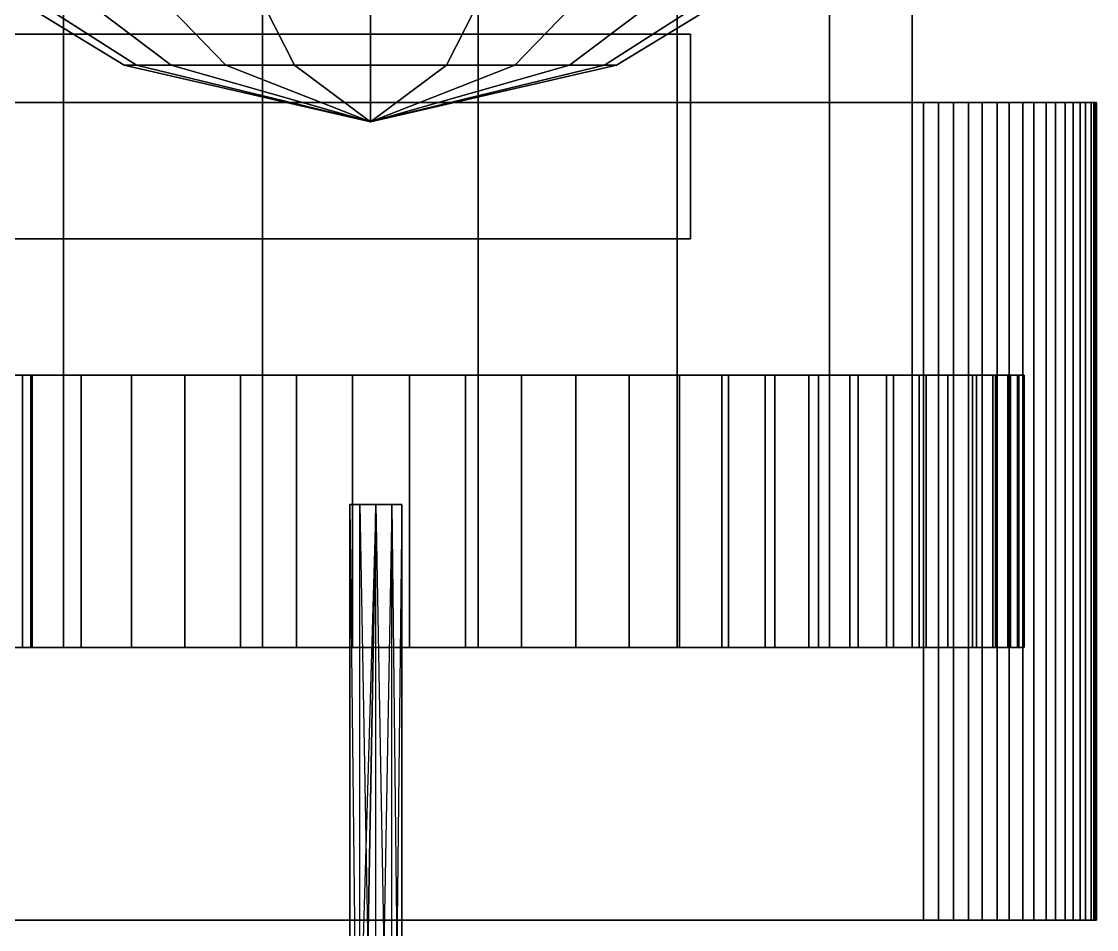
# Model space of a CAD drawing. Extents: x -14.5 to 19.3, y -2 to 15.6.
# Drawn here: x -0.57 to 7.32, y 1.43 to 8.09 of the extents above; entities that cross this region are included whole.
import ezdxf

# ---------------------------------------------------------------- set-up
doc = ezdxf.new("R2010")
doc.units = 0
doc.layers.add('UB3D', color=1, linetype='CONTINUOUS')

msp = doc.modelspace()

# ---------------------------------------------------------------- linework, layer by layer
at = {"layer": 'UB3D', "color": 1}
for points in [[(-0.259602, 11.5, 3.49824), (-0.259602, 3.5, 3.49824), (-1.37776, 3.5, 4.616398), (-1.37776, 11.5, 4.616398)], [(-1.37776, 11.5, 9.119602), (-1.37776, 3.5, 9.119602), (-0.259602, 3.5, 10.23776), (-0.259602, 11.5, 10.23776)], [(1.201343, 11.5, 2.893096), (1.201343, 3.5, 2.893096), (-0.259602, 3.5, 3.49824), (-0.259602, 11.5, 3.49824)], [(-0.259602, 11.5, 10.23776), (-0.259602, 3.5, 10.23776), (1.201343, 3.5, 10.842904), (1.201343, 11.5, 10.842904)], [(2.782657, 11.5, 2.893096), (2.782657, 3.5, 2.893096), (1.201343, 3.5, 2.893096), (1.201343, 11.5, 2.893096)], [(1.201343, 11.5, 10.842904), (1.201343, 3.5, 10.842904), (2.782657, 3.5, 10.842904), (2.782657, 11.5, 10.842904)], [(4.243602, 11.5, 3.49824), (4.243602, 3.5, 3.49824), (2.782657, 3.5, 2.893096), (2.782657, 11.5, 2.893096)], [(2.782657, 11.5, 10.842904), (2.782657, 3.5, 10.842904), (4.243602, 3.5, 10.23776), (4.243602, 11.5, 10.23776)], [(5.36176, 11.5, 4.616398), (5.36176, 3.5, 4.616398), (4.243602, 3.5, 3.49824), (4.243602, 11.5, 3.49824)], [(4.243602, 11.5, 10.23776), (4.243602, 3.5, 10.23776), (5.36176, 3.5, 9.119602), (5.36176, 11.5, 9.119602)], [(5.966904, 11.5, 6.077343), (5.966904, 3.5, 6.077343), (5.36176, 3.5, 4.616398), (5.36176, 11.5, 4.616398)], [(5.36176, 11.5, 9.119602), (5.36176, 3.5, 9.119602), (5.966904, 3.5, 7.658657), (5.966904, 11.5, 7.658657)], [(5.966904, 11.5, 7.658657), (5.966904, 3.5, 7.658657), (5.966904, 3.5, 6.077343), (5.966904, 11.5, 6.077343)], [(0.275044, 7.772491, 7.425874), (0.186685, 7.772491, 6.868), (-0.493006, 8.186658, 6.868), (-0.371381, 8.186658, 7.63591)], [(0.186685, 7.772491, 6.868), (0.275044, 7.772491, 6.310126), (-0.371381, 8.186658, 6.10009), (-0.493006, 8.186658, 6.868)], [(0.53147, 7.772491, 7.929138), (0.275044, 7.772491, 7.425874), (-0.371381, 8.186658, 7.63591), (-0.018412, 8.186658, 8.32865)], [(0.275044, 7.772491, 6.310126), (0.53147, 7.772491, 5.806862), (-0.018412, 8.186658, 5.40735), (-0.371381, 8.186658, 6.10009)], [(0.930863, 7.772491, 8.328531), (0.53147, 7.772491, 7.929138), (-0.018412, 8.186658, 8.32865), (0.531351, 8.186658, 8.878413)], [(0.53147, 7.772491, 5.806862), (0.930863, 7.772491, 5.407469), (0.531351, 8.186658, 4.857587), (-0.018412, 8.186658, 5.40735)], [(1.434127, 7.772491, 8.584957), (0.930863, 7.772491, 8.328531), (0.531351, 8.186658, 8.878413), (1.224091, 8.186658, 9.231382)], [(0.930863, 7.772491, 5.407469), (1.434127, 7.772491, 5.151043), (1.224091, 8.186658, 4.504618), (0.531351, 8.186658, 4.857587)], [(1.992, 7.772491, 8.673316), (1.434127, 7.772491, 8.584957), (1.224091, 8.186658, 9.231382), (1.992001, 8.186658, 9.353007)], [(1.434127, 7.772491, 5.151043), (1.992, 7.772491, 5.062684), (1.992, 8.186658, 4.382993), (1.224091, 8.186658, 4.504618)], [(2.549873, 7.772491, 8.584957), (1.992, 7.772491, 8.673316), (1.992001, 8.186658, 9.353007), (2.759909, 8.186658, 9.231382)], [(1.992, 7.772491, 5.062684), (2.549873, 7.772491, 5.151043), (2.759909, 8.186658, 4.504618), (1.992, 8.186658, 4.382993)], [(3.053137, 7.772491, 8.328531), (2.549873, 7.772491, 8.584957), (2.759909, 8.186658, 9.231382), (3.452649, 8.186658, 8.878413)], [(2.549873, 7.772491, 5.151043), (3.053137, 7.772491, 5.407469), (3.452649, 8.186658, 4.857587), (2.759909, 8.186658, 4.504618)], [(3.45253, 7.772491, 7.929138), (3.053137, 7.772491, 8.328531), (3.452649, 8.186658, 8.878413), (4.002412, 8.186658, 8.32865)], [(3.053137, 7.772491, 5.407469), (3.45253, 7.772491, 5.806862), (4.002412, 8.186658, 5.40735), (3.452649, 8.186658, 4.857587)], [(3.708956, 7.772491, 7.425874), (3.45253, 7.772491, 7.929138), (4.002412, 8.186658, 8.32865), (4.355381, 8.186658, 7.63591)], [(3.45253, 7.772491, 5.806862), (3.708956, 7.772491, 6.310126), (4.355381, 8.186658, 6.10009), (4.002412, 8.186658, 5.40735)], [(3.797315, 7.772491, 6.868), (3.708956, 7.772491, 7.425874), (4.355381, 8.186658, 7.63591), (4.477006, 8.186658, 6.868)], [(3.708956, 7.772491, 6.310126), (3.797315, 7.772491, 6.868), (4.477006, 8.186658, 6.868), (4.355381, 8.186658, 6.10009)], [(1.992, 7.358323, 6.868), (1.992, 7.358323, 6.868), (0.186685, 7.772491, 6.868), (0.275044, 7.772491, 7.425874)], [(1.992, 7.358323, 6.868), (1.992, 7.358323, 6.868), (0.275044, 7.772491, 6.310126), (0.186685, 7.772491, 6.868)], [(1.992, 7.358323, 6.868), (1.992, 7.358323, 6.868), (0.275044, 7.772491, 7.425874), (0.53147, 7.772491, 7.929138)], [(1.992, 7.358323, 6.868), (1.992, 7.358323, 6.868), (0.53147, 7.772491, 5.806862), (0.275044, 7.772491, 6.310126)], [(1.992, 7.358323, 6.868), (1.992, 7.358323, 6.868), (0.53147, 7.772491, 7.929138), (0.930863, 7.772491, 8.328531)], [(1.992, 7.358323, 6.868), (1.992, 7.358323, 6.868), (0.930863, 7.772491, 5.407469), (0.53147, 7.772491, 5.806862)], [(1.992, 7.358323, 6.868), (1.992, 7.358323, 6.868), (0.930863, 7.772491, 8.328531), (1.434127, 7.772491, 8.584957)], [(1.992, 7.358323, 6.868), (1.992, 7.358323, 6.868), (1.434127, 7.772491, 5.151043), (0.930863, 7.772491, 5.407469)], [(1.992, 7.358323, 6.868), (1.992, 7.358323, 6.868), (1.434127, 7.772491, 8.584957), (1.992, 7.772491, 8.673316)], [(1.992, 7.358323, 6.868), (1.992, 7.358323, 6.868), (1.992, 7.772491, 5.062684), (1.434127, 7.772491, 5.151043)], [(1.992, 7.358323, 6.868), (1.992, 7.358323, 6.868), (3.708956, 7.772491, 7.425874), (3.797315, 7.772491, 6.868)], [(1.992, 7.358323, 6.868), (1.992, 7.358323, 6.868), (3.45253, 7.772491, 7.929138), (3.708956, 7.772491, 7.425874)], [(1.992, 7.358323, 6.868), (1.992, 7.358323, 6.868), (3.053137, 7.772491, 8.328531), (3.45253, 7.772491, 7.929138)], [(1.992, 7.358323, 6.868), (1.992, 7.358323, 6.868), (2.549873, 7.772491, 8.584957), (3.053137, 7.772491, 8.328531)], [(1.992, 7.358323, 6.868), (1.992, 7.358323, 6.868), (1.992, 7.772491, 8.673316), (2.549873, 7.772491, 8.584957)], [(1.992, 7.358323, 6.868), (1.992, 7.358323, 6.868), (2.549873, 7.772491, 5.151043), (1.992, 7.772491, 5.062684)], [(1.992, 7.358323, 6.868), (1.992, 7.358323, 6.868), (3.053137, 7.772491, 5.407469), (2.549873, 7.772491, 5.151043)], [(1.992, 7.358323, 6.868), (1.992, 7.358323, 6.868), (3.45253, 7.772491, 5.806862), (3.053137, 7.772491, 5.407469)], [(1.992, 7.358323, 6.868), (1.992, 7.358323, 6.868), (3.708956, 7.772491, 6.310126), (3.45253, 7.772491, 5.806862)], [(1.992, 7.358323, 6.868), (1.992, 7.358323, 6.868), (3.797315, 7.772491, 6.868), (3.708956, 7.772491, 6.310126)], [(1.992, 7.358323, 6.868), (1.992, 7.358323, 6.868), (1.992, 7.358323, 6.868)], [(1.992, 7.358323, 6.868), (1.992, 7.358323, 6.868), (1.992, 7.358323, 6.868)], [(1.992, 7.358323, 6.868), (1.992, 7.358323, 6.868), (1.992, 7.358323, 6.868)], [(1.992, 7.358323, 6.868), (1.992, 7.358323, 6.868), (1.992, 7.358323, 6.868)], [(1.992, 7.358323, 6.868), (1.992, 7.358323, 6.868), (1.992, 7.358323, 6.868)], [(1.992, 7.358323, 6.868), (1.992, 7.358323, 6.868), (1.992, 7.358323, 6.868)], [(1.992, 7.358323, 6.868), (1.992, 7.358323, 6.868), (1.992, 7.358323, 6.868)], [(1.992, 7.358323, 6.868), (1.992, 7.358323, 6.868), (1.992, 7.358323, 6.868)], [(1.992, 7.358323, 6.868), (1.992, 7.358323, 6.868), (1.992, 7.358323, 6.868)], [(1.992, 7.358323, 6.868), (1.992, 7.358323, 6.868), (1.992, 7.358323, 6.868)], [(1.992, 7.358323, 6.868), (1.992, 7.358323, 6.868), (1.992, 7.358323, 6.868)], [(1.992, 7.358323, 6.868), (1.992, 7.358323, 6.868), (1.992, 7.358323, 6.868)], [(1.992, 7.358323, 6.868), (1.992, 7.358323, 6.868), (1.992, 7.358323, 6.868)], [(1.992, 7.358323, 6.868), (1.992, 7.358323, 6.868), (1.992, 7.358323, 6.868)], [(1.992, 7.358323, 6.868), (1.992, 7.358323, 6.868), (1.992, 7.358323, 6.868)], [(1.992, 7.358323, 6.868), (1.992, 7.358323, 6.868), (1.992, 7.358323, 6.868)], [(1.992, 7.358323, 6.868), (1.992, 7.358323, 6.868), (1.992, 7.358323, 6.868)], [(1.992, 7.358323, 6.868), (1.992, 7.358323, 6.868), (1.992, 7.358323, 6.868)], [(1.992, 7.358323, 6.868), (1.992, 7.358323, 6.868), (1.992, 7.358323, 6.868)], [(1.992, 7.358323, 6.868), (1.992, 7.358323, 6.868), (1.992, 7.358323, 6.868)], [(-0.5, 5.5, 2.83), (-2.68, 5.5, 7.52), (-2.72, 5.5, 7.1)], [(-0.5, 5.5, 2.83), (-2.72, 5.5, 7.1), (-2.72, 5.5, 6.69)], [(-0.5, 5.5, 2.83), (-2.72, 5.5, 6.69), (-2.69, 5.5, 6.27)], [(-0.5, 5.5, 2.83), (-2.69, 5.5, 6.27), (-2.62, 5.5, 5.86)], [(-0.5, 5.5, 2.83), (-2.6, 5.5, 7.92), (-2.68, 5.5, 7.52)], [(-0.5, 5.5, 2.83), (-2.62, 5.5, 5.86), (-2.52, 5.5, 5.46)], [(-0.5, 5.5, 2.83), (-2.49, 5.5, 8.32), (-2.6, 5.5, 7.92)], [(-0.5, 5.5, 2.83), (-2.52, 5.5, 5.46), (-2.38, 5.5, 5.07)], [(-0.5, 5.5, 2.83), (-2.35, 5.5, 8.71), (-2.49, 5.5, 8.32)], [(-0.5, 5.5, 2.83), (-2.38, 5.5, 5.07), (-2.21, 5.5, 4.69)], [(-0.5, 5.5, 2.83), (-2.17, 5.5, 9.09), (-2.35, 5.5, 8.71)], [(-0.5, 5.5, 2.83), (-2.21, 5.5, 4.69), (-2, 5.5, 4.33)], [(-0.5, 5.5, 2.83), (-1.96, 5.5, 9.45), (-2.17, 5.5, 9.09)], [(-0.5, 5.5, 2.83), (-2, 5.5, 4.33), (-1.77, 5.5, 3.99)], [(-0.5, 5.5, 2.83), (-1.72, 5.5, 9.79), (-1.96, 5.5, 9.45)], [(-0.5, 5.5, 2.83), (-1.77, 5.5, 3.99), (-1.5, 5.5, 3.67)], [(-0.5, 5.5, 2.83), (-1.45, 5.5, 10.1), (-1.72, 5.5, 9.79)], [(-0.5, 5.5, 2.83), (-1.5, 5.5, 3.67), (-1.21, 5.5, 3.37)], [(-0.5, 5.5, 2.83), (-1.15, 5.5, 10.39), (-1.45, 5.5, 10.1)], [(-0.5, 5.5, 2.83), (-1.21, 5.5, 3.37), (-0.9, 5.5, 3.1)], [(-0.5, 5.5, 2.83), (-0.83, 5.5, 10.66), (-1.15, 5.5, 10.39)], [(-0.56, 3.5, 2.86), (-0.9, 3.5, 3.1), (-0.9, 5.5, 3.1), (-0.56, 5.5, 2.86)], [(-0.5, 5.5, 2.83), (-0.9, 5.5, 3.1), (-0.56, 5.5, 2.86)], [(-0.83, 3.5, 10.66), (-0.49, 3.5, 10.89), (-0.49, 5.5, 10.89), (-0.83, 5.5, 10.66)], [(-0.5, 5.5, 2.83), (-0.49, 5.5, 10.89), (-0.83, 5.5, 10.66)], [(-0.5, 3.5, 2.83), (-0.56, 3.5, 2.86), (-0.56, 5.5, 2.86), (-0.5, 5.5, 2.83)], [(-0.5, 5.5, 2.83), (-0.56, 5.5, 2.86), (-0.5, 5.5, 2.83)], [(4.57, 3.5, 2.83), (-0.5, 3.5, 2.83), (-0.5, 5.5, 2.83), (4.57, 5.5, 2.83)], [(-0.5, 5.5, 2.83), (4.57, 5.5, 2.83), (4.62, 5.5, 2.86)], [(-0.5, 5.5, 2.83), (4.62, 5.5, 2.86), (4.89, 5.5, 3.05)], [(-0.5, 5.5, 2.83), (4.89, 5.5, 3.05), (5.21, 5.5, 3.31)], [(-0.5, 5.5, 2.83), (5.21, 5.5, 3.31), (5.51, 5.5, 3.6)], [(-0.5, 5.5, 2.83), (5.51, 5.5, 3.6), (5.78, 5.5, 3.92)], [(-0.5, 5.5, 2.83), (5.78, 5.5, 3.92), (6.02, 5.5, 4.26)], [(-0.5, 5.5, 2.83), (6.02, 5.5, 4.26), (6.23, 5.5, 4.62)], [(-0.5, 5.5, 2.83), (6.23, 5.5, 4.62), (6.41, 5.5, 4.99)], [(-0.5, 5.5, 2.83), (6.41, 5.5, 4.99), (6.56, 5.5, 5.38)], [(-0.5, 5.5, 2.83), (6.56, 5.5, 5.38), (6.67, 5.5, 5.78)], [(-0.5, 5.5, 2.83), (6.67, 5.5, 5.78), (6.74, 5.5, 6.19)], [(-0.5, 5.5, 2.83), (6.74, 5.5, 6.19), (6.78, 5.5, 6.6)], [(-0.5, 5.5, 2.83), (6.78, 5.5, 6.6), (6.79, 5.5, 7.02)], [(-0.5, 5.5, 2.83), (6.79, 5.5, 7.02), (6.75, 5.5, 7.43)], [(-0.5, 5.5, 2.83), (6.75, 5.5, 7.43), (6.69, 5.5, 7.84)], [(-0.5, 5.5, 2.83), (6.69, 5.5, 7.84), (6.58, 5.5, 8.25)], [(-0.5, 5.5, 2.83), (6.58, 5.5, 8.25), (6.44, 5.5, 8.64)], [(-0.5, 5.5, 2.83), (6.44, 5.5, 8.64), (6.27, 5.5, 9.02)], [(-0.5, 5.5, 2.83), (6.27, 5.5, 9.02), (6.07, 5.5, 9.38)], [(-0.5, 5.5, 2.83), (6.07, 5.5, 9.38), (5.83, 5.5, 9.72)], [(-0.5, 5.5, 2.83), (5.83, 5.5, 9.72), (5.57, 5.5, 10.04)], [(-0.5, 5.5, 2.83), (5.57, 5.5, 10.04), (5.28, 5.5, 10.34)], [(-0.5, 5.5, 2.83), (5.28, 5.5, 10.34), (4.96, 5.5, 10.61)], [(-0.5, 5.5, 2.83), (4.96, 5.5, 10.61), (4.62, 5.5, 10.85)], [(-0.5, 5.5, 2.83), (4.62, 5.5, 10.85), (4.26, 5.5, 11.06)], [(-0.5, 5.5, 2.83), (4.26, 5.5, 11.06), (3.89, 5.5, 11.24)], [(-0.5, 5.5, 2.83), (3.89, 5.5, 11.24), (3.5, 5.5, 11.38)], [(-0.5, 5.5, 2.83), (3.5, 5.5, 11.38), (3.1, 5.5, 11.49)], [(-0.5, 5.5, 2.83), (3.1, 5.5, 11.49), (2.69, 5.5, 11.57)], [(-0.5, 5.5, 2.83), (2.69, 5.5, 11.57), (2.28, 5.5, 11.61)], [(-0.5, 5.5, 2.83), (2.28, 5.5, 11.61), (1.86, 5.5, 11.61)], [(-0.5, 5.5, 2.83), (1.86, 5.5, 11.61), (1.45, 5.5, 11.58)], [(-0.5, 5.5, 2.83), (1.45, 5.5, 11.58), (1.04, 5.5, 11.51)], [(-0.5, 5.5, 2.83), (1.04, 5.5, 11.51), (0.63, 5.5, 11.41)], [(-0.5, 5.5, 2.83), (0.63, 5.5, 11.41), (0.24, 5.5, 11.27)], [(-0.5, 5.5, 2.83), (0.24, 5.5, 11.27), (-0.13, 5.5, 11.1)], [(-0.5, 5.5, 2.83), (-0.13, 5.5, 11.1), (-0.49, 5.5, 10.89)], [(-0.49, 3.5, 10.89), (-0.13, 3.5, 11.1), (-0.13, 5.5, 11.1), (-0.49, 5.5, 10.89)], [(-0.13, 3.5, 11.1), (0.24, 3.5, 11.27), (0.24, 5.5, 11.27), (-0.13, 5.5, 11.1)], [(0.24, 3.5, 11.27), (0.63, 3.5, 11.41), (0.63, 5.5, 11.41), (0.24, 5.5, 11.27)], [(0.63, 3.5, 11.41), (1.04, 3.5, 11.51), (1.04, 5.5, 11.51), (0.63, 5.5, 11.41)], [(1.04, 3.5, 11.51), (1.45, 3.5, 11.58), (1.45, 5.5, 11.58), (1.04, 5.5, 11.51)], [(1.45, 3.5, 11.58), (1.86, 3.5, 11.61), (1.86, 5.5, 11.61), (1.45, 5.5, 11.58)], [(1.86, 3.5, 11.61), (2.28, 3.5, 11.61), (2.28, 5.5, 11.61), (1.86, 5.5, 11.61)], [(2.28, 3.5, 11.61), (2.69, 3.5, 11.57), (2.69, 5.5, 11.57), (2.28, 5.5, 11.61)], [(2.69, 3.5, 11.57), (3.1, 3.5, 11.49), (3.1, 5.5, 11.49), (2.69, 5.5, 11.57)], [(3.1, 3.5, 11.49), (3.5, 3.5, 11.38), (3.5, 5.5, 11.38), (3.1, 5.5, 11.49)], [(3.5, 3.5, 11.38), (3.89, 3.5, 11.24), (3.89, 5.5, 11.24), (3.5, 5.5, 11.38)], [(3.89, 3.5, 11.24), (4.26, 3.5, 11.06), (4.26, 5.5, 11.06), (3.89, 5.5, 11.24)], [(4.26, 3.5, 11.06), (4.62, 3.5, 10.85), (4.62, 5.5, 10.85), (4.26, 5.5, 11.06)], [(4.62, 3.5, 2.86), (4.57, 3.5, 2.83), (4.57, 5.5, 2.83), (4.62, 5.5, 2.86)], [(4.62, 3.5, 10.85), (4.96, 3.5, 10.61), (4.96, 5.5, 10.61), (4.62, 5.5, 10.85)], [(4.89, 3.5, 3.05), (4.62, 3.5, 2.86), (4.62, 5.5, 2.86), (4.89, 5.5, 3.05)], [(5.21, 3.5, 3.31), (4.89, 3.5, 3.05), (4.89, 5.5, 3.05), (5.21, 5.5, 3.31)], [(4.96, 3.5, 10.61), (5.28, 3.5, 10.34), (5.28, 5.5, 10.34), (4.96, 5.5, 10.61)], [(5.51, 3.5, 3.6), (5.21, 3.5, 3.31), (5.21, 5.5, 3.31), (5.51, 5.5, 3.6)], [(5.28, 3.5, 10.34), (5.57, 3.5, 10.04), (5.57, 5.5, 10.04), (5.28, 5.5, 10.34)], [(5.78, 3.5, 3.92), (5.51, 3.5, 3.6), (5.51, 5.5, 3.6), (5.78, 5.5, 3.92)], [(5.57, 3.5, 10.04), (5.83, 3.5, 9.72), (5.83, 5.5, 9.72), (5.57, 5.5, 10.04)], [(6.02, 3.5, 4.26), (5.78, 3.5, 3.92), (5.78, 5.5, 3.92), (6.02, 5.5, 4.26)], [(5.83, 3.5, 9.72), (6.07, 3.5, 9.38), (6.07, 5.5, 9.38), (5.83, 5.5, 9.72)], [(6.23, 3.5, 4.62), (6.02, 3.5, 4.26), (6.02, 5.5, 4.26), (6.23, 5.5, 4.62)], [(6.07, 3.5, 9.38), (6.27, 3.5, 9.02), (6.27, 5.5, 9.02), (6.07, 5.5, 9.38)], [(6.41, 3.5, 4.99), (6.23, 3.5, 4.62), (6.23, 5.5, 4.62), (6.41, 5.5, 4.99)], [(6.27, 3.5, 9.02), (6.44, 3.5, 8.64), (6.44, 5.5, 8.64), (6.27, 5.5, 9.02)], [(6.56, 3.5, 5.38), (6.41, 3.5, 4.99), (6.41, 5.5, 4.99), (6.56, 5.5, 5.38)], [(6.44, 3.5, 8.64), (6.58, 3.5, 8.25), (6.58, 5.5, 8.25), (6.44, 5.5, 8.64)], [(6.67, 3.5, 5.78), (6.56, 3.5, 5.38), (6.56, 5.5, 5.38), (6.67, 5.5, 5.78)], [(6.58, 3.5, 8.25), (6.69, 3.5, 7.84), (6.69, 5.5, 7.84), (6.58, 5.5, 8.25)], [(6.74, 3.5, 6.19), (6.67, 3.5, 5.78), (6.67, 5.5, 5.78), (6.74, 5.5, 6.19)], [(6.69, 3.5, 7.84), (6.75, 3.5, 7.43), (6.75, 5.5, 7.43), (6.69, 5.5, 7.84)], [(6.78, 3.5, 6.6), (6.74, 3.5, 6.19), (6.74, 5.5, 6.19), (6.78, 5.5, 6.6)], [(6.75, 3.5, 7.43), (6.79, 3.5, 7.02), (6.79, 5.5, 7.02), (6.75, 5.5, 7.43)], [(6.79, 3.5, 7.02), (6.78, 3.5, 6.6), (6.78, 5.5, 6.6), (6.79, 5.5, 7.02)], [(-0.56, 3.5, 2.86), (-2.69, 3.5, 6.27), (-2.72, 3.5, 6.69)], [(-0.56, 3.5, 2.86), (-2.72, 3.5, 6.69), (-2.72, 3.5, 7.1)], [(-0.56, 3.5, 2.86), (-2.72, 3.5, 7.1), (-2.68, 3.5, 7.52)], [(-0.56, 3.5, 2.86), (-2.62, 3.5, 5.86), (-2.69, 3.5, 6.27)], [(-0.56, 3.5, 2.86), (-2.68, 3.5, 7.52), (-2.6, 3.5, 7.92)], [(-0.56, 3.5, 2.86), (-2.52, 3.5, 5.46), (-2.62, 3.5, 5.86)], [(-0.56, 3.5, 2.86), (-2.6, 3.5, 7.92), (-2.49, 3.5, 8.32)], [(-0.56, 3.5, 2.86), (-2.38, 3.5, 5.07), (-2.52, 3.5, 5.46)], [(-0.56, 3.5, 2.86), (-2.49, 3.5, 8.32), (-2.35, 3.5, 8.71)], [(-0.56, 3.5, 2.86), (-2.21, 3.5, 4.69), (-2.38, 3.5, 5.07)], [(-0.56, 3.5, 2.86), (-2.35, 3.5, 8.71), (-2.17, 3.5, 9.09)], [(-0.56, 3.5, 2.86), (-2, 3.5, 4.33), (-2.21, 3.5, 4.69)], [(-0.56, 3.5, 2.86), (-2.17, 3.5, 9.09), (-1.96, 3.5, 9.45)], [(-0.56, 3.5, 2.86), (-1.77, 3.5, 3.99), (-2, 3.5, 4.33)], [(5.966904, 3.5, 6.077343), (-1.37776, 3.5, 4.616398), (-1.982904, 3.5, 6.077343)], [(5.966904, 3.5, 6.077343), (-1.982904, 3.5, 6.077343), (-1.982904, 3.5, 7.658657)], [(5.966904, 3.5, 6.077343), (-1.982904, 3.5, 7.658657), (-1.37776, 3.5, 9.119602)], [(-0.56, 3.5, 2.86), (-1.96, 3.5, 9.45), (-1.72, 3.5, 9.79)], [(-0.56, 3.5, 2.86), (-1.5, 3.5, 3.67), (-1.77, 3.5, 3.99)], [(-0.56, 3.5, 2.86), (-1.72, 3.5, 9.79), (-1.45, 3.5, 10.1)], [(-0.56, 3.5, 2.86), (-1.21, 3.5, 3.37), (-1.5, 3.5, 3.67)], [(-0.56, 3.5, 2.86), (-1.45, 3.5, 10.1), (-1.15, 3.5, 10.39)], [(5.966904, 3.5, 6.077343), (-0.259602, 3.5, 3.49824), (-1.37776, 3.5, 4.616398)], [(5.966904, 3.5, 6.077343), (-1.37776, 3.5, 9.119602), (-0.259602, 3.5, 10.23776)], [(-0.56, 3.5, 2.86), (-0.9, 3.5, 3.1), (-1.21, 3.5, 3.37)], [(-0.56, 3.5, 2.86), (-1.15, 3.5, 10.39), (-0.83, 3.5, 10.66)], [(-0.56, 3.5, 2.86), (-0.83, 3.5, 10.66), (-0.49, 3.5, 10.89)], [(-0.56, 3.5, 2.86), (-0.49, 3.5, 10.89), (-0.13, 3.5, 11.1)], [(-0.56, 3.5, 2.86), (-0.13, 3.5, 11.1), (0.24, 3.5, 11.27)], [(-0.56, 3.5, 2.86), (0.24, 3.5, 11.27), (0.63, 3.5, 11.41)], [(-0.56, 3.5, 2.86), (0.63, 3.5, 11.41), (1.04, 3.5, 11.51)], [(-0.56, 3.5, 2.86), (1.04, 3.5, 11.51), (1.45, 3.5, 11.58)], [(-0.56, 3.5, 2.86), (1.45, 3.5, 11.58), (1.86, 3.5, 11.61)], [(-0.56, 3.5, 2.86), (1.86, 3.5, 11.61), (2.28, 3.5, 11.61)], [(-0.56, 3.5, 2.86), (2.28, 3.5, 11.61), (2.69, 3.5, 11.57)], [(-0.56, 3.5, 2.86), (2.69, 3.5, 11.57), (3.1, 3.5, 11.49)], [(-0.56, 3.5, 2.86), (3.1, 3.5, 11.49), (3.5, 3.5, 11.38)], [(-0.56, 3.5, 2.86), (3.5, 3.5, 11.38), (3.89, 3.5, 11.24)], [(-0.56, 3.5, 2.86), (3.89, 3.5, 11.24), (4.26, 3.5, 11.06)], [(-0.56, 3.5, 2.86), (4.26, 3.5, 11.06), (4.62, 3.5, 10.85)], [(-0.56, 3.5, 2.86), (4.62, 3.5, 10.85), (4.96, 3.5, 10.61)], [(-0.56, 3.5, 2.86), (4.96, 3.5, 10.61), (5.28, 3.5, 10.34)], [(-0.56, 3.5, 2.86), (5.28, 3.5, 10.34), (5.57, 3.5, 10.04)], [(-0.56, 3.5, 2.86), (5.57, 3.5, 10.04), (5.83, 3.5, 9.72)], [(-0.56, 3.5, 2.86), (5.83, 3.5, 9.72), (6.07, 3.5, 9.38)], [(-0.56, 3.5, 2.86), (6.07, 3.5, 9.38), (6.27, 3.5, 9.02)], [(-0.56, 3.5, 2.86), (6.27, 3.5, 9.02), (6.44, 3.5, 8.64)], [(-0.56, 3.5, 2.86), (6.44, 3.5, 8.64), (6.58, 3.5, 8.25)], [(-0.56, 3.5, 2.86), (6.58, 3.5, 8.25), (6.69, 3.5, 7.84)], [(-0.56, 3.5, 2.86), (6.69, 3.5, 7.84), (6.75, 3.5, 7.43)], [(-0.56, 3.5, 2.86), (6.75, 3.5, 7.43), (6.79, 3.5, 7.02)], [(-0.56, 3.5, 2.86), (6.79, 3.5, 7.02), (6.78, 3.5, 6.6)], [(-0.56, 3.5, 2.86), (6.78, 3.5, 6.6), (6.74, 3.5, 6.19)], [(-0.56, 3.5, 2.86), (6.74, 3.5, 6.19), (6.67, 3.5, 5.78)], [(-0.56, 3.5, 2.86), (6.67, 3.5, 5.78), (6.56, 3.5, 5.38)], [(-0.56, 3.5, 2.86), (6.56, 3.5, 5.38), (6.41, 3.5, 4.99)], [(-0.56, 3.5, 2.86), (6.41, 3.5, 4.99), (6.23, 3.5, 4.62)], [(-0.56, 3.5, 2.86), (6.23, 3.5, 4.62), (6.02, 3.5, 4.26)], [(-0.56, 3.5, 2.86), (6.02, 3.5, 4.26), (5.78, 3.5, 3.92)], [(-0.56, 3.5, 2.86), (5.78, 3.5, 3.92), (5.51, 3.5, 3.6)], [(-0.56, 3.5, 2.86), (5.51, 3.5, 3.6), (5.21, 3.5, 3.31)], [(-0.56, 3.5, 2.86), (5.21, 3.5, 3.31), (4.89, 3.5, 3.05)], [(-0.56, 3.5, 2.86), (4.89, 3.5, 3.05), (4.62, 3.5, 2.86)], [(-0.56, 3.5, 2.86), (4.62, 3.5, 2.86), (4.57, 3.5, 2.83)], [(-0.56, 3.5, 2.86), (4.57, 3.5, 2.83), (-0.5, 3.5, 2.83)], [(-0.56, 3.5, 2.86), (-0.5, 3.5, 2.83), (-0.56, 3.5, 2.86)], [(5.966904, 3.5, 6.077343), (1.201343, 3.5, 2.893096), (-0.259602, 3.5, 3.49824)], [(5.966904, 3.5, 6.077343), (-0.259602, 3.5, 10.23776), (1.201343, 3.5, 10.842904)], [(5.966904, 3.5, 6.077343), (2.782657, 3.5, 2.893096), (1.201343, 3.5, 2.893096)], [(5.966904, 3.5, 6.077343), (1.201343, 3.5, 10.842904), (2.782657, 3.5, 10.842904)], [(5.966904, 3.5, 6.077343), (4.243602, 3.5, 3.49824), (2.782657, 3.5, 2.893096)], [(5.966904, 3.5, 6.077343), (2.782657, 3.5, 10.842904), (4.243602, 3.5, 10.23776)], [(5.966904, 3.5, 6.077343), (5.36176, 3.5, 4.616398), (4.243602, 3.5, 3.49824)], [(5.966904, 3.5, 6.077343), (4.243602, 3.5, 10.23776), (5.36176, 3.5, 9.119602)], [(5.966904, 3.5, 6.077343), (5.36176, 3.5, 9.119602), (5.966904, 3.5, 7.658657)], [(5.966904, 3.5, 6.077343), (5.966904, 3.5, 7.658657), (5.966904, 3.5, 6.077343)]]:
    msp.add_3dface(points, dxfattribs=at)
at = {"layer": 'UB3D', "color": 11}
for points in [[(-10.883138, 6.5, -1.040384), (4.34086, 6.5, -1.040384), (4.34086, 8, -1.040384), (-10.883138, 8, -1.040384)], [(4.34086, 6.5, -11.171174), (-10.883138, 6.5, -11.171174), (-10.883138, 8, -11.171174), (4.34086, 8, -11.171174)], [(4.34086, 8, -11.171174), (4.34086, 8, -1.040384), (-10.883138, 8, -1.040384)], [(4.34086, 8, -11.171174), (-10.883138, 8, -1.040384), (-10.883138, 8, -11.171174)], [(4.34086, 8, -11.171174), (-10.883138, 8, -11.171174), (4.34086, 8, -11.171174)], [(4.34086, 6.5, -1.040384), (4.34086, 6.5, -11.171174), (4.34086, 8, -11.171174), (4.34086, 8, -1.040384)], [(-10.883138, 6.5, -11.171174), (-10.883138, 6.5, -1.040384), (4.34086, 6.5, -1.040384)], [(-10.883138, 6.5, -11.171174), (4.34086, 6.5, -1.040384), (4.34086, 6.5, -11.171174)], [(-10.883138, 6.5, -11.171174), (4.34086, 6.5, -11.171174), (-10.883138, 6.5, -11.171174)]]:
    msp.add_3dface(points, dxfattribs=at)
at = {"layer": 'UB3D', "color": 27}
for points in [[(6.05, 7.5, 1.52), (-13.83, 7.5, 0.36), (-13.84, 7.5, 0.25)], [(6.05, 7.5, 1.52), (-13.84, 7.5, 0.25), (-13.84, 7.5, -12.44)], [(6.05, 7.5, 1.52), (-13.84, 7.5, -12.44), (-13.83, 7.5, -12.55)], [(6.05, 7.5, 1.52), (-13.82, 7.5, 0.47), (-13.83, 7.5, 0.36)], [(6.05, 7.5, 1.52), (-13.83, 7.5, -12.55), (-13.82, 7.5, -12.66)], [(6.05, 7.5, 1.52), (-13.79, 7.5, 0.58), (-13.82, 7.5, 0.47)], [(6.05, 7.5, 1.52), (-13.82, 7.5, -12.66), (-13.79, 7.5, -12.77)], [(6.05, 7.5, 1.52), (-13.76, 7.5, 0.68), (-13.79, 7.5, 0.58)], [(6.05, 7.5, 1.52), (-13.79, 7.5, -12.77), (-13.76, 7.5, -12.88)], [(6.05, 7.5, 1.52), (-13.72, 7.5, 0.79), (-13.76, 7.5, 0.68)], [(6.05, 7.5, 1.52), (-13.76, 7.5, -12.88), (-13.72, 7.5, -12.98)], [(6.05, 7.5, 1.52), (-13.67, 7.5, 0.88), (-13.72, 7.5, 0.79)], [(6.05, 7.5, 1.52), (-13.72, 7.5, -12.98), (-13.67, 7.5, -13.08)], [(6.05, 7.5, 1.52), (-13.61, 7.5, 0.98), (-13.67, 7.5, 0.88)], [(6.05, 7.5, 1.52), (-13.67, 7.5, -13.08), (-13.61, 7.5, -13.17)], [(6.05, 7.5, 1.52), (-13.54, 7.5, 1.07), (-13.61, 7.5, 0.98)], [(6.05, 7.5, 1.52), (-13.61, 7.5, -13.17), (-13.54, 7.5, -13.26)], [(6.05, 7.5, 1.52), (-13.47, 7.5, 1.15), (-13.54, 7.5, 1.07)], [(6.05, 7.5, 1.52), (-13.54, 7.5, -13.26), (-13.47, 7.5, -13.34)], [(6.05, 7.5, 1.52), (-13.38, 7.5, 1.22), (-13.47, 7.5, 1.15)], [(6.05, 7.5, 1.52), (-13.47, 7.5, -13.34), (-13.38, 7.5, -13.41)], [(6.05, 7.5, 1.52), (-13.3, 7.5, 1.29), (-13.38, 7.5, 1.22)], [(6.05, 7.5, 1.52), (-13.38, 7.5, -13.41), (-13.3, 7.5, -13.48)], [(6.05, 7.5, 1.52), (-13.2, 7.5, 1.35), (-13.3, 7.5, 1.29)], [(6.05, 7.5, 1.52), (-13.3, 7.5, -13.48), (-13.2, 7.5, -13.54)], [(6.05, 7.5, 1.52), (-13.1, 7.5, 1.4), (-13.2, 7.5, 1.35)], [(6.05, 7.5, 1.52), (-13.2, 7.5, -13.54), (-13.1, 7.5, -13.59)], [(6.05, 7.5, 1.52), (-13, 7.5, 1.44), (-13.1, 7.5, 1.4)], [(6.05, 7.5, 1.52), (-13.1, 7.5, -13.59), (-13, 7.5, -13.63)], [(6.05, 7.5, 1.52), (-12.9, 7.5, 1.48), (-13, 7.5, 1.44)], [(6.05, 7.5, 1.52), (-13, 7.5, -13.63), (-12.9, 7.5, -13.67)], [(6.05, 7.5, 1.52), (-12.79, 7.5, 1.5), (-12.9, 7.5, 1.48)], [(6.05, 7.5, 1.52), (-12.9, 7.5, -13.67), (-12.79, 7.5, -13.69)], [(6.05, 7.5, 1.52), (-12.68, 7.5, 1.51), (-12.79, 7.5, 1.5)], [(6.05, 7.5, 1.52), (-12.79, 7.5, -13.69), (-12.68, 7.5, -13.71)], [(6.05, 7.5, 1.52), (-12.57, 7.5, 1.52), (-12.68, 7.5, 1.51)], [(6.05, 7.5, 1.52), (-12.68, 7.5, -13.71), (-12.57, 7.5, -13.71)], [(6.05, 1.5, -13.71), (-12.57, 1.5, -13.71), (-12.57, 7.5, -13.71), (6.05, 7.5, -13.71)], [(-12.57, 1.5, 1.52), (6.05, 1.5, 1.52), (6.05, 7.5, 1.52), (-12.57, 7.5, 1.52)], [(6.05, 7.5, 1.52), (-12.57, 7.5, -13.71), (6.05, 7.5, -13.71)], [(6.16, 1.5, -13.71), (6.05, 1.5, -13.71), (6.05, 7.5, -13.71), (6.16, 7.5, -13.71)], [(6.05, 1.5, 1.52), (6.16, 1.5, 1.51), (6.16, 7.5, 1.51), (6.05, 7.5, 1.52)], [(6.05, 7.5, 1.52), (6.05, 7.5, -13.71), (6.16, 7.5, -13.71)], [(6.05, 7.5, 1.52), (6.16, 7.5, -13.71), (6.27, 7.5, -13.69)], [(6.05, 7.5, 1.52), (6.27, 7.5, -13.69), (6.38, 7.5, -13.67)], [(6.05, 7.5, 1.52), (6.38, 7.5, -13.67), (6.48, 7.5, -13.63)], [(6.05, 7.5, 1.52), (6.48, 7.5, -13.63), (6.59, 7.5, -13.59)], [(6.05, 7.5, 1.52), (6.59, 7.5, -13.59), (6.68, 7.5, -13.54)], [(6.05, 7.5, 1.52), (6.68, 7.5, -13.54), (6.78, 7.5, -13.48)], [(6.05, 7.5, 1.52), (6.78, 7.5, -13.48), (6.86, 7.5, -13.41)], [(6.05, 7.5, 1.52), (6.86, 7.5, -13.41), (6.95, 7.5, -13.34)], [(6.05, 7.5, 1.52), (6.95, 7.5, -13.34), (7.02, 7.5, -13.26)], [(6.05, 7.5, 1.52), (7.02, 7.5, -13.26), (7.09, 7.5, -13.17)], [(6.05, 7.5, 1.52), (7.09, 7.5, -13.17), (7.15, 7.5, -13.08)], [(6.05, 7.5, 1.52), (7.15, 7.5, -13.08), (7.2, 7.5, -12.98)], [(6.05, 7.5, 1.52), (7.2, 7.5, -12.98), (7.24, 7.5, -12.88)], [(6.05, 7.5, 1.52), (7.24, 7.5, -12.88), (7.28, 7.5, -12.77)], [(6.05, 7.5, 1.52), (7.28, 7.5, -12.77), (7.3, 7.5, -12.66)], [(6.05, 7.5, 1.52), (7.3, 7.5, -12.66), (7.31, 7.5, -12.55)], [(6.05, 7.5, 1.52), (7.31, 7.5, -12.55), (7.32, 7.5, -12.44)], [(6.05, 7.5, 1.52), (7.32, 7.5, -12.44), (7.32, 7.5, 0.25)], [(6.05, 7.5, 1.52), (7.32, 7.5, 0.25), (7.31, 7.5, 0.36)], [(6.05, 7.5, 1.52), (7.31, 7.5, 0.36), (7.3, 7.5, 0.47)], [(6.05, 7.5, 1.52), (7.3, 7.5, 0.47), (7.28, 7.5, 0.58)], [(6.05, 7.5, 1.52), (7.28, 7.5, 0.58), (7.24, 7.5, 0.68)], [(6.05, 7.5, 1.52), (7.24, 7.5, 0.68), (7.2, 7.5, 0.79)], [(6.05, 7.5, 1.52), (7.2, 7.5, 0.79), (7.15, 7.5, 0.88)], [(6.05, 7.5, 1.52), (7.15, 7.5, 0.88), (7.09, 7.5, 0.98)], [(6.05, 7.5, 1.52), (7.09, 7.5, 0.98), (7.02, 7.5, 1.07)], [(6.05, 7.5, 1.52), (7.02, 7.5, 1.07), (6.95, 7.5, 1.15)], [(6.05, 7.5, 1.52), (6.95, 7.5, 1.15), (6.86, 7.5, 1.22)], [(6.05, 7.5, 1.52), (6.86, 7.5, 1.22), (6.78, 7.5, 1.29)], [(6.05, 7.5, 1.52), (6.78, 7.5, 1.29), (6.68, 7.5, 1.35)], [(6.05, 7.5, 1.52), (6.68, 7.5, 1.35), (6.59, 7.5, 1.4)], [(6.05, 7.5, 1.52), (6.59, 7.5, 1.4), (6.48, 7.5, 1.44)], [(6.05, 7.5, 1.52), (6.48, 7.5, 1.44), (6.38, 7.5, 1.48)], [(6.05, 7.5, 1.52), (6.38, 7.5, 1.48), (6.27, 7.5, 1.5)], [(6.05, 7.5, 1.52), (6.27, 7.5, 1.5), (6.16, 7.5, 1.51)], [(6.05, 7.5, 1.52), (6.16, 7.5, 1.51), (6.05, 7.5, 1.52)], [(6.16, 1.5, 1.51), (6.27, 1.5, 1.5), (6.27, 7.5, 1.5), (6.16, 7.5, 1.51)], [(6.27, 1.5, -13.69), (6.16, 1.5, -13.71), (6.16, 7.5, -13.71), (6.27, 7.5, -13.69)], [(6.27, 1.5, 1.5), (6.38, 1.5, 1.48), (6.38, 7.5, 1.48), (6.27, 7.5, 1.5)], [(6.38, 1.5, -13.67), (6.27, 1.5, -13.69), (6.27, 7.5, -13.69), (6.38, 7.5, -13.67)], [(6.38, 1.5, 1.48), (6.48, 1.5, 1.44), (6.48, 7.5, 1.44), (6.38, 7.5, 1.48)], [(6.48, 1.5, -13.63), (6.38, 1.5, -13.67), (6.38, 7.5, -13.67), (6.48, 7.5, -13.63)], [(6.48, 1.5, 1.44), (6.59, 1.5, 1.4), (6.59, 7.5, 1.4), (6.48, 7.5, 1.44)], [(6.59, 1.5, -13.59), (6.48, 1.5, -13.63), (6.48, 7.5, -13.63), (6.59, 7.5, -13.59)], [(6.59, 1.5, 1.4), (6.68, 1.5, 1.35), (6.68, 7.5, 1.35), (6.59, 7.5, 1.4)], [(6.68, 1.5, -13.54), (6.59, 1.5, -13.59), (6.59, 7.5, -13.59), (6.68, 7.5, -13.54)], [(6.68, 1.5, 1.35), (6.78, 1.5, 1.29), (6.78, 7.5, 1.29), (6.68, 7.5, 1.35)], [(6.78, 1.5, -13.48), (6.68, 1.5, -13.54), (6.68, 7.5, -13.54), (6.78, 7.5, -13.48)], [(6.78, 1.5, 1.29), (6.86, 1.5, 1.22), (6.86, 7.5, 1.22), (6.78, 7.5, 1.29)], [(6.86, 1.5, -13.41), (6.78, 1.5, -13.48), (6.78, 7.5, -13.48), (6.86, 7.5, -13.41)], [(6.86, 1.5, 1.22), (6.95, 1.5, 1.15), (6.95, 7.5, 1.15), (6.86, 7.5, 1.22)], [(6.95, 1.5, -13.34), (6.86, 1.5, -13.41), (6.86, 7.5, -13.41), (6.95, 7.5, -13.34)], [(6.95, 1.5, 1.15), (7.02, 1.5, 1.07), (7.02, 7.5, 1.07), (6.95, 7.5, 1.15)], [(7.02, 1.5, -13.26), (6.95, 1.5, -13.34), (6.95, 7.5, -13.34), (7.02, 7.5, -13.26)], [(7.02, 1.5, 1.07), (7.09, 1.5, 0.98), (7.09, 7.5, 0.98), (7.02, 7.5, 1.07)], [(7.09, 1.5, -13.17), (7.02, 1.5, -13.26), (7.02, 7.5, -13.26), (7.09, 7.5, -13.17)], [(7.09, 1.5, 0.98), (7.15, 1.5, 0.88), (7.15, 7.5, 0.88), (7.09, 7.5, 0.98)], [(7.15, 1.5, -13.08), (7.09, 1.5, -13.17), (7.09, 7.5, -13.17), (7.15, 7.5, -13.08)], [(7.15, 1.5, 0.88), (7.2, 1.5, 0.79), (7.2, 7.5, 0.79), (7.15, 7.5, 0.88)], [(7.2, 1.5, -12.98), (7.15, 1.5, -13.08), (7.15, 7.5, -13.08), (7.2, 7.5, -12.98)], [(7.2, 1.5, 0.79), (7.24, 1.5, 0.68), (7.24, 7.5, 0.68), (7.2, 7.5, 0.79)], [(7.24, 1.5, -12.88), (7.2, 1.5, -12.98), (7.2, 7.5, -12.98), (7.24, 7.5, -12.88)], [(7.24, 1.5, 0.68), (7.28, 1.5, 0.58), (7.28, 7.5, 0.58), (7.24, 7.5, 0.68)], [(7.28, 1.5, -12.77), (7.24, 1.5, -12.88), (7.24, 7.5, -12.88), (7.28, 7.5, -12.77)], [(7.28, 1.5, 0.58), (7.3, 1.5, 0.47), (7.3, 7.5, 0.47), (7.28, 7.5, 0.58)], [(7.3, 1.5, -12.66), (7.28, 1.5, -12.77), (7.28, 7.5, -12.77), (7.3, 7.5, -12.66)], [(7.3, 1.5, 0.47), (7.31, 1.5, 0.36), (7.31, 7.5, 0.36), (7.3, 7.5, 0.47)], [(7.31, 1.5, -12.55), (7.3, 1.5, -12.66), (7.3, 7.5, -12.66), (7.31, 7.5, -12.55)], [(7.31, 1.5, 0.36), (7.32, 1.5, 0.25), (7.32, 7.5, 0.25), (7.31, 7.5, 0.36)], [(7.32, 1.5, -12.44), (7.31, 1.5, -12.55), (7.31, 7.5, -12.55), (7.32, 7.5, -12.44)], [(7.32, 1.5, 0.25), (7.32, 1.5, -12.44), (7.32, 7.5, -12.44), (7.32, 7.5, 0.25)], [(6.16, 1.5, 1.51), (-13.83, 1.5, -12.55), (-13.84, 1.5, -12.44)], [(6.16, 1.5, 1.51), (-13.84, 1.5, -12.44), (-13.84, 1.5, 0.25)], [(6.16, 1.5, 1.51), (-13.84, 1.5, 0.25), (-13.83, 1.5, 0.36)], [(6.16, 1.5, 1.51), (-13.82, 1.5, -12.66), (-13.83, 1.5, -12.55)], [(6.16, 1.5, 1.51), (-13.83, 1.5, 0.36), (-13.82, 1.5, 0.47)], [(6.16, 1.5, 1.51), (-13.79, 1.5, -12.77), (-13.82, 1.5, -12.66)], [(6.16, 1.5, 1.51), (-13.82, 1.5, 0.47), (-13.79, 1.5, 0.58)], [(6.16, 1.5, 1.51), (-13.76, 1.5, -12.88), (-13.79, 1.5, -12.77)], [(6.16, 1.5, 1.51), (-13.79, 1.5, 0.58), (-13.76, 1.5, 0.68)], [(6.16, 1.5, 1.51), (-13.72, 1.5, -12.98), (-13.76, 1.5, -12.88)], [(6.16, 1.5, 1.51), (-13.76, 1.5, 0.68), (-13.72, 1.5, 0.79)], [(6.16, 1.5, 1.51), (-13.67, 1.5, -13.08), (-13.72, 1.5, -12.98)], [(6.16, 1.5, 1.51), (-13.72, 1.5, 0.79), (-13.67, 1.5, 0.88)], [(6.16, 1.5, 1.51), (-13.61, 1.5, -13.17), (-13.67, 1.5, -13.08)], [(6.16, 1.5, 1.51), (-13.67, 1.5, 0.88), (-13.61, 1.5, 0.98)], [(6.16, 1.5, 1.51), (-13.54, 1.5, -13.26), (-13.61, 1.5, -13.17)], [(6.16, 1.5, 1.51), (-13.61, 1.5, 0.98), (-13.54, 1.5, 1.07)], [(6.16, 1.5, 1.51), (-13.47, 1.5, -13.34), (-13.54, 1.5, -13.26)], [(6.16, 1.5, 1.51), (-13.54, 1.5, 1.07), (-13.47, 1.5, 1.15)], [(6.16, 1.5, 1.51), (-13.38, 1.5, -13.41), (-13.47, 1.5, -13.34)], [(6.16, 1.5, 1.51), (-13.47, 1.5, 1.15), (-13.38, 1.5, 1.22)], [(6.16, 1.5, 1.51), (-13.3, 1.5, -13.48), (-13.38, 1.5, -13.41)], [(6.16, 1.5, 1.51), (-13.38, 1.5, 1.22), (-13.3, 1.5, 1.29)], [(6.16, 1.5, 1.51), (-13.2, 1.5, -13.54), (-13.3, 1.5, -13.48)], [(6.16, 1.5, 1.51), (-13.3, 1.5, 1.29), (-13.2, 1.5, 1.35)], [(6.16, 1.5, 1.51), (-13.1, 1.5, -13.59), (-13.2, 1.5, -13.54)], [(6.16, 1.5, 1.51), (-13.2, 1.5, 1.35), (-13.1, 1.5, 1.4)], [(6.16, 1.5, 1.51), (-13, 1.5, -13.63), (-13.1, 1.5, -13.59)], [(6.16, 1.5, 1.51), (-13.1, 1.5, 1.4), (-13, 1.5, 1.44)], [(6.16, 1.5, 1.51), (-12.9, 1.5, -13.67), (-13, 1.5, -13.63)], [(6.16, 1.5, 1.51), (-13, 1.5, 1.44), (-12.9, 1.5, 1.48)], [(6.16, 1.5, 1.51), (-12.79, 1.5, -13.69), (-12.9, 1.5, -13.67)], [(6.16, 1.5, 1.51), (-12.9, 1.5, 1.48), (-12.79, 1.5, 1.5)], [(6.16, 1.5, 1.51), (-12.68, 1.5, -13.71), (-12.79, 1.5, -13.69)], [(6.16, 1.5, 1.51), (-12.79, 1.5, 1.5), (-12.68, 1.5, 1.51)], [(6.16, 1.5, 1.51), (-12.57, 1.5, -13.71), (-12.68, 1.5, -13.71)], [(6.16, 1.5, 1.51), (-12.68, 1.5, 1.51), (-12.57, 1.5, 1.52)], [(6.16, 1.5, 1.51), (6.05, 1.5, -13.71), (-12.57, 1.5, -13.71)], [(6.16, 1.5, 1.51), (-12.57, 1.5, 1.52), (6.05, 1.5, 1.52)], [(6.16, 1.5, 1.51), (6.16, 1.5, -13.71), (6.05, 1.5, -13.71)], [(6.16, 1.5, 1.51), (6.05, 1.5, 1.52), (6.16, 1.5, 1.51)], [(6.16, 1.5, 1.51), (6.27, 1.5, 1.5), (6.38, 1.5, 1.48)], [(6.16, 1.5, 1.51), (6.38, 1.5, 1.48), (6.48, 1.5, 1.44)], [(6.16, 1.5, 1.51), (6.48, 1.5, 1.44), (6.59, 1.5, 1.4)], [(6.16, 1.5, 1.51), (6.59, 1.5, 1.4), (6.68, 1.5, 1.35)], [(6.16, 1.5, 1.51), (6.68, 1.5, 1.35), (6.78, 1.5, 1.29)], [(6.16, 1.5, 1.51), (6.78, 1.5, 1.29), (6.86, 1.5, 1.22)], [(6.16, 1.5, 1.51), (6.86, 1.5, 1.22), (6.95, 1.5, 1.15)], [(6.16, 1.5, 1.51), (6.95, 1.5, 1.15), (7.02, 1.5, 1.07)], [(6.16, 1.5, 1.51), (7.02, 1.5, 1.07), (7.09, 1.5, 0.98)], [(6.16, 1.5, 1.51), (7.09, 1.5, 0.98), (7.15, 1.5, 0.88)], [(6.16, 1.5, 1.51), (7.15, 1.5, 0.88), (7.2, 1.5, 0.79)], [(6.16, 1.5, 1.51), (7.2, 1.5, 0.79), (7.24, 1.5, 0.68)], [(6.16, 1.5, 1.51), (7.24, 1.5, 0.68), (7.28, 1.5, 0.58)], [(6.16, 1.5, 1.51), (7.28, 1.5, 0.58), (7.3, 1.5, 0.47)], [(6.16, 1.5, 1.51), (7.3, 1.5, 0.47), (7.31, 1.5, 0.36)], [(6.16, 1.5, 1.51), (7.31, 1.5, 0.36), (7.32, 1.5, 0.25)], [(6.16, 1.5, 1.51), (7.32, 1.5, 0.25), (7.32, 1.5, -12.44)], [(6.16, 1.5, 1.51), (7.32, 1.5, -12.44), (7.31, 1.5, -12.55)], [(6.16, 1.5, 1.51), (7.31, 1.5, -12.55), (7.3, 1.5, -12.66)], [(6.16, 1.5, 1.51), (7.3, 1.5, -12.66), (7.28, 1.5, -12.77)], [(6.16, 1.5, 1.51), (7.28, 1.5, -12.77), (7.24, 1.5, -12.88)], [(6.16, 1.5, 1.51), (7.24, 1.5, -12.88), (7.2, 1.5, -12.98)], [(6.16, 1.5, 1.51), (7.2, 1.5, -12.98), (7.15, 1.5, -13.08)], [(6.16, 1.5, 1.51), (7.15, 1.5, -13.08), (7.09, 1.5, -13.17)], [(6.16, 1.5, 1.51), (7.09, 1.5, -13.17), (7.02, 1.5, -13.26)], [(6.16, 1.5, 1.51), (7.02, 1.5, -13.26), (6.95, 1.5, -13.34)], [(6.16, 1.5, 1.51), (6.95, 1.5, -13.34), (6.86, 1.5, -13.41)], [(6.16, 1.5, 1.51), (6.86, 1.5, -13.41), (6.78, 1.5, -13.48)], [(6.16, 1.5, 1.51), (6.78, 1.5, -13.48), (6.68, 1.5, -13.54)], [(6.16, 1.5, 1.51), (6.68, 1.5, -13.54), (6.59, 1.5, -13.59)], [(6.16, 1.5, 1.51), (6.59, 1.5, -13.59), (6.48, 1.5, -13.63)], [(6.16, 1.5, 1.51), (6.48, 1.5, -13.63), (6.38, 1.5, -13.67)], [(6.16, 1.5, 1.51), (6.38, 1.5, -13.67), (6.27, 1.5, -13.69)], [(6.16, 1.5, 1.51), (6.27, 1.5, -13.69), (6.16, 1.5, -13.71)]]:
    msp.add_3dface(points, dxfattribs=at)
at = {"layer": 'UB3D', "color": 254}
for points in [[(1.9144, -2, 8.2898), (2.032, 4.55, 8.2898), (1.8418, -2, 8.1898)], [(2.032, 4.55, 8.2898), (1.8418, -2, 8.1898), (1.8418, 4.55, 8.1898)], [(1.8418, -2, 8.1898), (1.8418, 4.55, 8.1898), (1.8418, -2, 8.0662)], [(1.8418, 4.55, 8.1898), (1.8418, -2, 8.0662), (1.8418, 4.55, 8.0662)], [(1.8418, -2, 8.0662), (1.8418, 4.55, 8.0662), (1.9144, -2, 7.9662)], [(1.8418, 4.55, 8.0662), (1.9144, -2, 7.9662), (1.9144, 4.55, 7.9662)], [(2.032, 4.55, 8.128), (1.9144, 4.55, 8.2898), (1.8418, 4.55, 8.1898)], [(2.032, 4.55, 8.128), (1.8418, 4.55, 8.1898), (1.8418, 4.55, 8.0662)], [(2.032, 4.55, 8.128), (1.8418, 4.55, 8.0662), (1.9144, 4.55, 7.9662)], [(1.9144, -2, 5.7498), (2.032, 4.55, 5.7498), (1.8418, -2, 5.6498)], [(2.032, 4.55, 5.7498), (1.8418, -2, 5.6498), (1.8418, 4.55, 5.6498)], [(1.8418, -2, 5.6498), (1.8418, 4.55, 5.6498), (1.8418, -2, 5.5262)], [(1.8418, 4.55, 5.6498), (1.8418, -2, 5.5262), (1.8418, 4.55, 5.5262)], [(1.8418, -2, 5.5262), (1.8418, 4.55, 5.5262), (1.9144, -2, 5.4262)], [(1.8418, 4.55, 5.5262), (1.9144, -2, 5.4262), (1.9144, 4.55, 5.4262)], [(2.032, 4.55, 5.588), (1.9144, 4.55, 5.7498), (1.8418, 4.55, 5.6498)], [(2.032, 4.55, 5.588), (1.8418, 4.55, 5.6498), (1.8418, 4.55, 5.5262)], [(2.032, 4.55, 5.588), (1.8418, 4.55, 5.5262), (1.9144, 4.55, 5.4262)], [(2.032, -2, 8.328), (2.032, 4.55, 8.328), (1.9144, -2, 8.2898)], [(2.032, 4.55, 8.328), (1.9144, -2, 8.2898), (2.032, 4.55, 8.2898)], [(1.9144, -2, 7.9662), (1.9144, 4.55, 7.9662), (2.032, -2, 7.928)], [(1.9144, 4.55, 7.9662), (2.032, -2, 7.928), (2.032, 4.55, 7.928)], [(2.032, 4.55, 8.128), (2.032, 4.55, 8.328), (1.9144, 4.55, 8.2898)], [(2.032, 4.55, 8.128), (1.9144, 4.55, 7.9662), (2.032, 4.55, 7.928)], [(2.032, -2, 5.788), (2.032, 4.55, 5.788), (1.9144, -2, 5.7498)], [(2.032, 4.55, 5.788), (1.9144, -2, 5.7498), (2.032, 4.55, 5.7498)], [(1.9144, -2, 5.4262), (1.9144, 4.55, 5.4262), (2.032, -2, 5.388)], [(1.9144, 4.55, 5.4262), (2.032, -2, 5.388), (2.032, 4.55, 5.388)], [(2.032, 4.55, 5.588), (2.032, 4.55, 5.788), (1.9144, 4.55, 5.7498)], [(2.032, 4.55, 5.588), (1.9144, 4.55, 5.4262), (2.032, 4.55, 5.388)], [(2.032, -2, 7.928), (2.032, 4.55, 7.928), (2.1496, -2, 7.9662)], [(2.032, 4.55, 7.928), (2.1496, -2, 7.9662), (2.1496, 4.55, 7.9662)], [(2.1496, -2, 8.2898), (2.1496, 4.55, 8.2898), (2.032, -2, 8.328)], [(2.1496, 4.55, 8.2898), (2.032, -2, 8.328), (2.032, 4.55, 8.328)], [(2.032, 4.55, 8.128), (2.032, 4.55, 7.928), (2.1496, 4.55, 7.9662)], [(2.032, 4.55, 8.128), (2.1496, 4.55, 7.9662), (2.2222, 4.55, 8.0662)], [(2.032, 4.55, 8.128), (2.2222, 4.55, 8.0662), (2.2222, 4.55, 8.1898)], [(2.032, 4.55, 8.128), (2.2222, 4.55, 8.1898), (2.1496, 4.55, 8.2898)], [(2.032, 4.55, 8.128), (2.1496, 4.55, 8.2898), (2.032, 4.55, 8.328)], [(2.032, -2, 5.388), (2.032, 4.55, 5.388), (2.1496, -2, 5.4262)], [(2.032, 4.55, 5.388), (2.1496, -2, 5.4262), (2.1496, 4.55, 5.4262)], [(2.1496, -2, 5.7498), (2.1496, 4.55, 5.7498), (2.032, -2, 5.788)], [(2.1496, 4.55, 5.7498), (2.032, -2, 5.788), (2.032, 4.55, 5.788)], [(2.032, 4.55, 5.588), (2.032, 4.55, 5.388), (2.1496, 4.55, 5.4262)], [(2.032, 4.55, 5.588), (2.1496, 4.55, 5.4262), (2.2222, 4.55, 5.5262)], [(2.032, 4.55, 5.588), (2.2222, 4.55, 5.5262), (2.2222, 4.55, 5.6498)], [(2.032, 4.55, 5.588), (2.2222, 4.55, 5.6498), (2.1496, 4.55, 5.7498)], [(2.032, 4.55, 5.588), (2.1496, 4.55, 5.7498), (2.032, 4.55, 5.788)], [(2.1496, -2, 7.9662), (2.1496, 4.55, 7.9662), (2.2222, -2, 8.0662)], [(2.1496, 4.55, 7.9662), (2.2222, -2, 8.0662), (2.2222, 4.55, 8.0662)], [(2.2222, -2, 8.1898), (2.2222, 4.55, 8.1898), (2.1496, -2, 8.2898)], [(2.2222, 4.55, 8.1898), (2.1496, -2, 8.2898), (2.1496, 4.55, 8.2898)], [(2.1496, -2, 5.4262), (2.1496, 4.55, 5.4262), (2.2222, -2, 5.5262)], [(2.1496, 4.55, 5.4262), (2.2222, -2, 5.5262), (2.2222, 4.55, 5.5262)], [(2.2222, -2, 5.6498), (2.2222, 4.55, 5.6498), (2.1496, -2, 5.7498)], [(2.2222, 4.55, 5.6498), (2.1496, -2, 5.7498), (2.1496, 4.55, 5.7498)], [(2.2222, -2, 8.0662), (2.2222, 4.55, 8.0662), (2.2222, -2, 8.1898)], [(2.2222, 4.55, 8.0662), (2.2222, -2, 8.1898), (2.2222, 4.55, 8.1898)], [(2.2222, -2, 5.5262), (2.2222, 4.55, 5.5262), (2.2222, -2, 5.6498)], [(2.2222, 4.55, 5.5262), (2.2222, -2, 5.6498), (2.2222, 4.55, 5.6498)]]:
    msp.add_3dface(points, dxfattribs=at)

doc.saveas('drawing.dxf')
